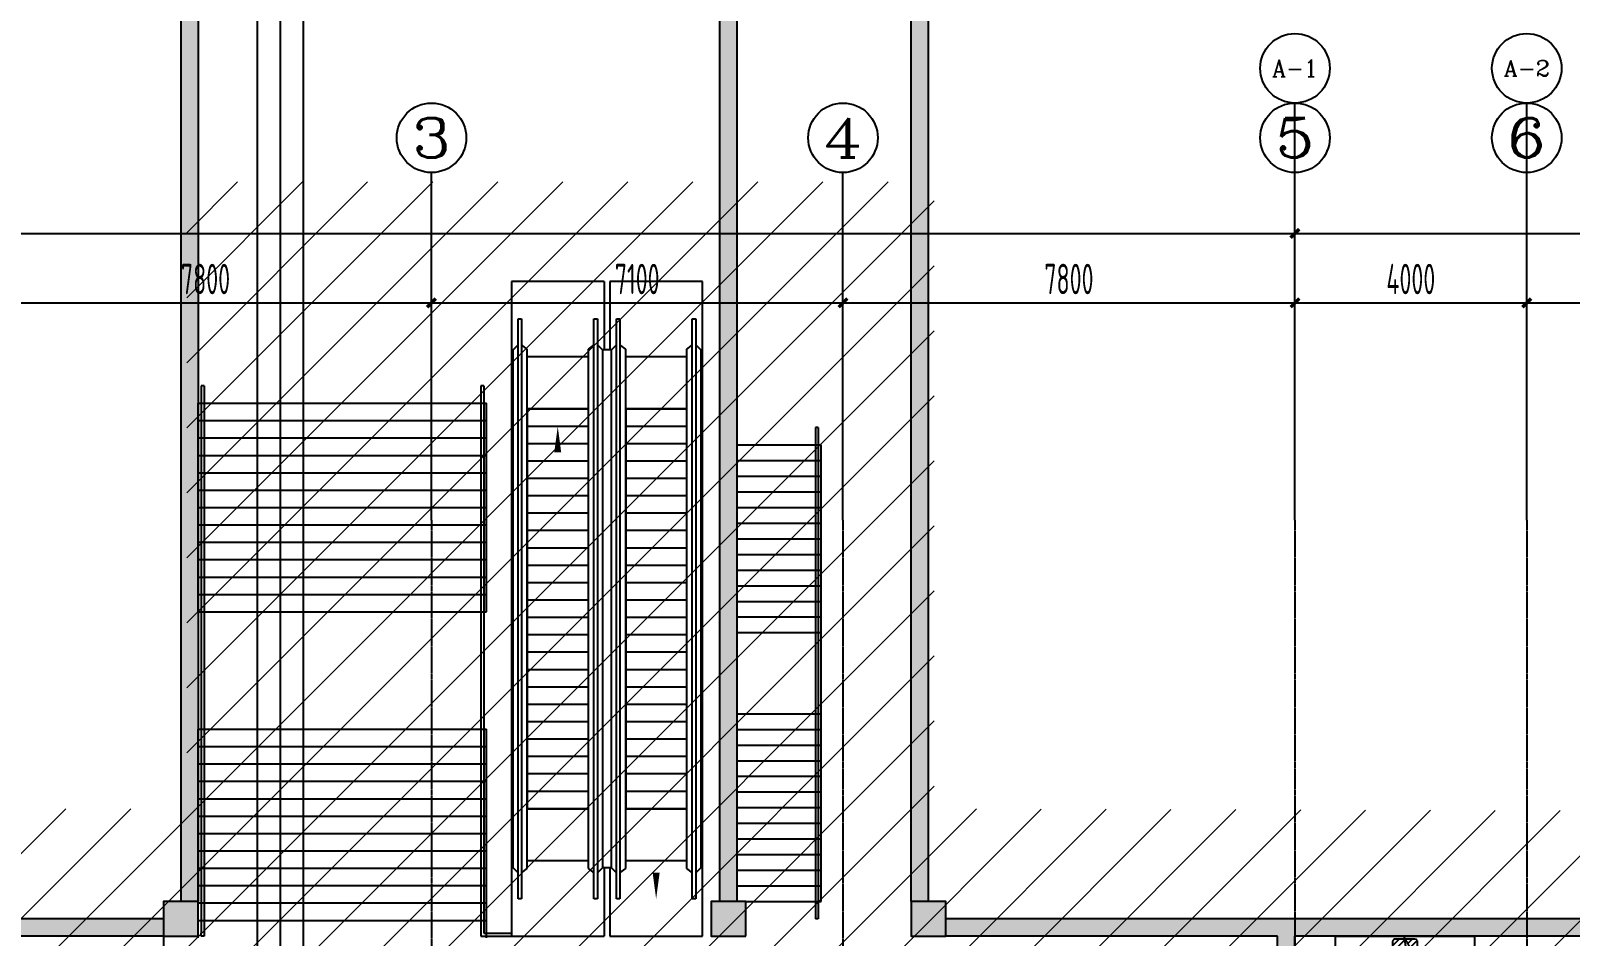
# Model space of a CAD drawing. Extents: x -20827274 to 1300756471, y -549375 to 3431892.
# Drawn here: x -89024 to -62459, y -162810 to -147182 of the extents above; entities that cross this region are included whole.
import ezdxf
from ezdxf.enums import TextEntityAlignment as Align

# ---------------------------------------------------------------- set-up
doc = ezdxf.new("R2010")
doc.units = 0
doc.header["$LTSCALE"] = 10
for name, pattern in [('CENTER2', [1.125, 0.75, -0.125, 0.125, -0.125]), ('暖附图底图$0$DASH', [0.35, 0.25, -0.1]), ('暖附图底图$0$DOTE', [2.42, 2, -0.2, 0.02, -0.2])]:
    doc.linetypes.add(name, pattern=pattern)
for name, color, linetype in [('1-zs', 3, 'Continuous'), ('AXIS_TEXT', 7, 'Continuous'), ('DUCT-排烟中心线', 5, 'CENTER2'), ('DUCT-排烟管', 2, 'Continuous'), ('PUB_HATCH', 8, 'Continuous'), ('暖附图底图$0$1-标注暖通', 8, 'Continuous'), ('暖附图底图$0$A-COLUMN', 8, 'Continuous'), ('暖附图底图$0$A-EVTR', 8, 'Continuous'), ('暖附图底图$0$A-PUB_HATCH', 8, 'Continuous'), ('暖附图底图$0$A-STAIR', 8, 'Continuous'), ('暖附图底图$0$A-WALL', 8, 'Continuous'), ('暖附图底图$0$AXIS', 8, 'Continuous'), ('暖附图底图$0$AXIS_TEXT', 8, 'Continuous'), ('暖附图底图$0$car', 8, 'Continuous'), ('暖附图底图$0$DIM_SYMB', 8, 'Continuous'), ('暖附图底图$0$DOTE', 8, 'Continuous'), ('暖附图底图$0$HANDRAIL', 8, 'Continuous'), ('暖附图底图$0$PUB_HATCH', 8, 'Continuous'), ('暖附图底图$0$WALL-C', 8, 'Continuous')]:
    doc.layers.add(name, color=color, linetype=linetype)
doc.layers.add('F-非人防区', color=105, linetype='Continuous', lineweight=15)
doc.layers.add('暖附图底图$0$地下二层$0$A-PUB_HATCH', color=8, linetype='Continuous', lineweight=0)
doc.styles.add('COMPLEX', font='COMPLEX.shx', dxfattribs={"width": 0.65})
doc.styles.add('暖附图底图$0$8B2_02_T3', font='tssdeng.shx', dxfattribs={"width": 0.6, "bigfont": 'TSSDCHN.shx'})
doc.styles.add('暖附图底图$0$_TCH_AXIS', font='COMPLEX', dxfattribs={"bigfont": 'GBCBIG'})
doc.styles.add('暖附图底图$0$COMPLEX', font='COMPLEX.shx', dxfattribs={"width": 0.65})
doc.dimstyles.new('暖附图底图$0$_TCH_ARCH&&150', dxfattribs={"dimtxt": 525, "dimasz": 150, "dimexe": 375, "dimexo": 450, "dimgap": 150, "dimtad": 1, "dimdec": 0, "dimrnd": 50, "dimzin": 0, "dimdsep": 46, "dimtxsty": '暖附图底图$0$8B2_02_T3', "dimblk": '暖附图底图$0$_ArchTick', "dimcen": 0.09, "dimclrt": 7, "dimazin": 2, "dimtfac": 1, "dimtdec": 0, "dimtix": 1, "dimtmove": 2, "dimatfit": 3, "dimfxl": 0, "dimtolj": 1, "dimtzin": 0, "dimarcsym": 0})

# ---------------------------------------------------------------- blocks, each defined once
blk = doc.blocks.new('暖附图底图$0$A$C2EF10B80')
at = {"layer": '暖附图底图$0$A-PUB_HATCH'}
h = blk.add_hatch(dxfattribs=at)
h.set_pattern_fill('ANSI31', color=256, scale=50, angle=-16.4434)
h.set_pattern_definition([(45, (6188.46, 7099.97), (-56.1266, 56.1266), [])])
h.paths.add_polyline_path([(-983, -100, 0.414214), (-1033, -50), (-1184, -50), (-1091, -207), (-1210, -207), (-1204, -250), (-983, -250)])
h.paths.add_polyline_path([(-983, -250), (-1204, -250), (-1190, -350), (-1033, -350, 0.414213), (-983, -300)])
h.paths.add_polyline_path([(-1262, -250), (-1417, -250), (-1417, -300, 0.414215), (-1367, -350), (-1207, -350)])
h.paths.add_polyline_path([(-1221, -50), (-1367, -50, 0.414214), (-1417, -100), (-1417, -250), (-1262, -250), (-1320, -146), (-1212, -146)])
at = {"layer": '暖附图底图$0$car', "linetype": '暖附图底图$0$DASH', "ltscale": 0.5}
blk.add_line((-1367, -350), (-1033, -350), dxfattribs=at)
at = {"layer": '暖附图底图$0$car', "linetype": '暖附图底图$0$DASH'}
blk.add_lwpolyline([(-2400, 0), (0, 0), (0, -400), (-2400, -400)], close=True, dxfattribs=at)
at = {"layer": '暖附图底图$0$car', "linetype": '暖附图底图$0$DASH', "ltscale": 0.5}
blk.add_lwpolyline([(-1320, -146), (-1185, -390), (-1210, -207), (-1091, -207), (-1227, 23), (-1212, -146)], close=True, dxfattribs=at)
for points in [[(-1367, -50, 0.414214), (-1417, -100), (-1417, -300)], [(-1033, -350, 0.414214), (-983, -300), (-983, -100, 0.414214), (-1033, -50), (-1367, -50)]]:
    blk.add_lwpolyline(points, format="xyb", dxfattribs=at)
at = {"layer": '暖附图底图$0$car', "linetype": '暖附图底图$0$DASH'}
blk.add_arc((-1367, -300), 50, 180, 270, dxfattribs=at)
blk = doc.blocks.new('暖附图底图$0$_AXISO')
blk.add_circle((0, 0), 0.5)
at = {"layer": '暖附图底图$0$AXIS_TEXT', "style": '暖附图底图$0$COMPLEX', "width": 1.041667}
blk.add_attdef('A', text='', height=0.56, dxfattribs=at).set_placement((-0.25, -0.28), (0.25, -0.28), align=Align.FIT)
blk = doc.blocks.new('_FZH')
blk.add_lwpolyline([(-0.5, -0.5), (0.5, -0.5), (0.5, 0.5), (-0.5, 0.5)], close=True)
at = {"layer": 'PUB_HATCH'}
blk.add_solid([(-0.5, -0.5), (0.5, -0.5), (-0.5, 0.5), (0.5, 0.5)], dxfattribs=at)
blk = doc.blocks.new('_AXISO')
blk.add_circle((0, 0), 0.5)
at = {"layer": 'AXIS_TEXT', "style": 'COMPLEX', "width": 1.041667}
blk.add_attdef('A', text='', height=0.56, dxfattribs=at).set_placement((-0.25, -0.28), (0.25, -0.28), align=Align.FIT)
blk = doc.blocks.new('暖附图底图$0$_ArchTick')
at = {"color": 0, "linetype": 'ByBlock', "const_width": 0.4}
blk.add_lwpolyline([(-0.5, -0.5), (0.5, 0.5)], dxfattribs=at)
blk = doc.blocks.new('*D3207')
at = {"layer": 'Defpoints', "color": 0, "transparency": 16777216}
for p in [(-13609, -150679), (-67209, -155629), (-13609, -155629)]:
    blk.add_point(p, dxfattribs=at)
at = {"layer": '暖附图底图$0$AXIS', "color": 0, "lineweight": -2, "transparency": 16777216}
for p, q in [((-67209, -155179), (-67209, -150304)), ((-13609, -155179), (-13609, -150304)), ((-67209, -150679), (-13609, -150679))]:
    blk.add_line(p, q, dxfattribs=at)
at = {"layer": '暖附图底图$0$AXIS', "color": 0, "lineweight": -2, "transparency": 16777216, "xscale": 150, "yscale": 150, "zscale": 150, "rotation": 180}
blk.add_blockref('暖附图底图$0$_ArchTick', (-67209, -150679), dxfattribs=at)
at = {"layer": '暖附图底图$0$AXIS', "color": 0, "lineweight": -2, "transparency": 16777216, "xscale": 150, "yscale": 150, "zscale": 150}
blk.add_blockref('暖附图底图$0$_ArchTick', (-13609, -150679), dxfattribs=at)
at = {"layer": '暖附图底图$0$AXIS', "color": 7, "transparency": 16777216, "insert": (-40409, -150267), "char_height": 525, "attachment_point": 5, "style": '暖附图底图$0$8B2_02_T3'}
blk.add_mtext('\\A1;53600', dxfattribs=at)
blk = doc.blocks.new('*D3209')
at = {"layer": 'Defpoints', "color": 0, "transparency": 16777216}
for p in [(-82109, -151879), (-89909, -155629), (-82109, -155629)]:
    blk.add_point(p, dxfattribs=at)
at = {"layer": '暖附图底图$0$AXIS', "color": 0, "lineweight": -2, "transparency": 16777216}
for p, q in [((-89909, -155179), (-89909, -151504)), ((-82109, -155179), (-82109, -151504)), ((-89909, -151879), (-82109, -151879))]:
    blk.add_line(p, q, dxfattribs=at)
at = {"layer": '暖附图底图$0$AXIS', "color": 0, "lineweight": -2, "transparency": 16777216, "xscale": 150, "yscale": 150, "zscale": 150, "rotation": 180}
blk.add_blockref('暖附图底图$0$_ArchTick', (-89909, -151879), dxfattribs=at)
at = {"layer": '暖附图底图$0$AXIS', "color": 0, "lineweight": -2, "transparency": 16777216, "xscale": 150, "yscale": 150, "zscale": 150}
blk.add_blockref('暖附图底图$0$_ArchTick', (-82109, -151879), dxfattribs=at)
at = {"layer": '暖附图底图$0$AXIS', "color": 7, "transparency": 16777216, "insert": (-86009, -151467), "char_height": 525, "attachment_point": 5, "style": '暖附图底图$0$8B2_02_T3'}
blk.add_mtext('\\A1;7800', dxfattribs=at)
blk = doc.blocks.new('*D3210')
at = {"layer": 'Defpoints', "color": 0, "transparency": 16777216}
for p in [(-75009, -151879), (-82109, -155629), (-75009, -155629)]:
    blk.add_point(p, dxfattribs=at)
at = {"layer": '暖附图底图$0$AXIS', "color": 0, "lineweight": -2, "transparency": 16777216}
for p, q in [((-82109, -155179), (-82109, -151504)), ((-75009, -155179), (-75009, -151504)), ((-82109, -151879), (-75009, -151879))]:
    blk.add_line(p, q, dxfattribs=at)
at = {"layer": '暖附图底图$0$AXIS', "color": 0, "lineweight": -2, "transparency": 16777216, "xscale": 150, "yscale": 150, "zscale": 150, "rotation": 180}
blk.add_blockref('暖附图底图$0$_ArchTick', (-82109, -151879), dxfattribs=at)
at = {"layer": '暖附图底图$0$AXIS', "color": 0, "lineweight": -2, "transparency": 16777216, "xscale": 150, "yscale": 150, "zscale": 150}
blk.add_blockref('暖附图底图$0$_ArchTick', (-75009, -151879), dxfattribs=at)
at = {"layer": '暖附图底图$0$AXIS', "color": 7, "transparency": 16777216, "insert": (-78559, -151467), "char_height": 525, "attachment_point": 5, "style": '暖附图底图$0$8B2_02_T3'}
blk.add_mtext('\\A1;7100', dxfattribs=at)
blk = doc.blocks.new('*D3211')
at = {"layer": 'Defpoints', "color": 0, "transparency": 16777216}
for p in [(-67209, -151879), (-75009, -155629), (-67209, -155629)]:
    blk.add_point(p, dxfattribs=at)
at = {"layer": '暖附图底图$0$AXIS', "color": 0, "lineweight": -2, "transparency": 16777216}
for p, q in [((-75009, -155179), (-75009, -151504)), ((-67209, -155179), (-67209, -151504)), ((-75009, -151879), (-67209, -151879))]:
    blk.add_line(p, q, dxfattribs=at)
at = {"layer": '暖附图底图$0$AXIS', "color": 0, "lineweight": -2, "transparency": 16777216, "xscale": 150, "yscale": 150, "zscale": 150, "rotation": 180}
blk.add_blockref('暖附图底图$0$_ArchTick', (-75009, -151879), dxfattribs=at)
at = {"layer": '暖附图底图$0$AXIS', "color": 0, "lineweight": -2, "transparency": 16777216, "xscale": 150, "yscale": 150, "zscale": 150}
blk.add_blockref('暖附图底图$0$_ArchTick', (-67209, -151879), dxfattribs=at)
at = {"layer": '暖附图底图$0$AXIS', "color": 7, "transparency": 16777216, "insert": (-71109, -151467), "char_height": 525, "attachment_point": 5, "style": '暖附图底图$0$8B2_02_T3'}
blk.add_mtext('\\A1;7800', dxfattribs=at)
blk = doc.blocks.new('*D3212')
at = {"layer": 'Defpoints', "color": 0, "transparency": 16777216}
for p in [(-63209, -151879), (-67209, -155629), (-63209, -155629)]:
    blk.add_point(p, dxfattribs=at)
at = {"layer": '暖附图底图$0$AXIS', "color": 0, "lineweight": -2, "transparency": 16777216}
for p, q in [((-67209, -155179), (-67209, -151504)), ((-63209, -155179), (-63209, -151504)), ((-67209, -151879), (-63209, -151879))]:
    blk.add_line(p, q, dxfattribs=at)
at = {"layer": '暖附图底图$0$AXIS', "color": 0, "lineweight": -2, "transparency": 16777216, "xscale": 150, "yscale": 150, "zscale": 150, "rotation": 180}
blk.add_blockref('暖附图底图$0$_ArchTick', (-67209, -151879), dxfattribs=at)
at = {"layer": '暖附图底图$0$AXIS', "color": 0, "lineweight": -2, "transparency": 16777216, "xscale": 150, "yscale": 150, "zscale": 150}
blk.add_blockref('暖附图底图$0$_ArchTick', (-63209, -151879), dxfattribs=at)
at = {"layer": '暖附图底图$0$AXIS', "color": 7, "transparency": 16777216, "insert": (-65209, -151467), "char_height": 525, "attachment_point": 5, "style": '暖附图底图$0$8B2_02_T3'}
blk.add_mtext('\\A1;4000', dxfattribs=at)
blk = doc.blocks.new('*D3213')
at = {"layer": 'Defpoints', "color": 0, "transparency": 16777216}
for p in [(-54209, -151879), (-63209, -155629), (-54209, -155629)]:
    blk.add_point(p, dxfattribs=at)
at = {"layer": '暖附图底图$0$AXIS', "color": 0, "lineweight": -2, "transparency": 16777216}
for p, q in [((-63209, -155179), (-63209, -151504)), ((-54209, -155179), (-54209, -151504)), ((-63209, -151879), (-54209, -151879))]:
    blk.add_line(p, q, dxfattribs=at)
at = {"layer": '暖附图底图$0$AXIS', "color": 0, "lineweight": -2, "transparency": 16777216, "xscale": 150, "yscale": 150, "zscale": 150, "rotation": 180}
blk.add_blockref('暖附图底图$0$_ArchTick', (-63209, -151879), dxfattribs=at)
at = {"layer": '暖附图底图$0$AXIS', "color": 0, "lineweight": -2, "transparency": 16777216, "xscale": 150, "yscale": 150, "zscale": 150}
blk.add_blockref('暖附图底图$0$_ArchTick', (-54209, -151879), dxfattribs=at)
at = {"layer": '暖附图底图$0$AXIS', "color": 7, "transparency": 16777216, "insert": (-58709, -151467), "char_height": 525, "attachment_point": 5, "style": '暖附图底图$0$8B2_02_T3'}
blk.add_mtext('\\A1;9000', dxfattribs=at)
blk = doc.blocks.new('*D3267')
at = {"layer": 'Defpoints', "color": 0, "transparency": 16777216}
for p in [(106241, -150679), (-95159, -155629), (106241, -155629)]:
    blk.add_point(p, dxfattribs=at)
at = {"layer": '暖附图底图$0$AXIS', "color": 0, "lineweight": -2, "transparency": 16777216}
for p, q in [((-95159, -155179), (-95159, -150304)), ((106241, -155179), (106241, -150304)), ((-95159, -150679), (106241, -150679))]:
    blk.add_line(p, q, dxfattribs=at)
at = {"layer": '暖附图底图$0$AXIS', "color": 0, "lineweight": -2, "transparency": 16777216, "xscale": 150, "yscale": 150, "zscale": 150, "rotation": 180}
blk.add_blockref('暖附图底图$0$_ArchTick', (-95159, -150679), dxfattribs=at)
at = {"layer": '暖附图底图$0$AXIS', "color": 0, "lineweight": -2, "transparency": 16777216, "xscale": 150, "yscale": 150, "zscale": 150}
blk.add_blockref('暖附图底图$0$_ArchTick', (106241, -150679), dxfattribs=at)
at = {"layer": '暖附图底图$0$AXIS', "color": 7, "transparency": 16777216, "insert": (5541, -150267), "char_height": 525, "attachment_point": 5, "style": '暖附图底图$0$8B2_02_T3'}
blk.add_mtext('\\A1;201400', dxfattribs=at)
blk = doc.blocks.new('*D3269')
at = {"layer": 'Defpoints', "color": 0, "transparency": 16777216}
for p in [(-82109, -151879), (-89909, -155629), (-82109, -155629)]:
    blk.add_point(p, dxfattribs=at)
at = {"layer": '暖附图底图$0$AXIS', "color": 0, "lineweight": -2, "transparency": 16777216}
for p, q in [((-89909, -155179), (-89909, -151504)), ((-82109, -155179), (-82109, -151504)), ((-89909, -151879), (-82109, -151879))]:
    blk.add_line(p, q, dxfattribs=at)
at = {"layer": '暖附图底图$0$AXIS', "color": 0, "lineweight": -2, "transparency": 16777216, "xscale": 150, "yscale": 150, "zscale": 150, "rotation": 180}
blk.add_blockref('暖附图底图$0$_ArchTick', (-89909, -151879), dxfattribs=at)
at = {"layer": '暖附图底图$0$AXIS', "color": 0, "lineweight": -2, "transparency": 16777216, "xscale": 150, "yscale": 150, "zscale": 150}
blk.add_blockref('暖附图底图$0$_ArchTick', (-82109, -151879), dxfattribs=at)
at = {"layer": '暖附图底图$0$AXIS', "color": 7, "transparency": 16777216, "insert": (-86009, -151467), "char_height": 525, "attachment_point": 5, "style": '暖附图底图$0$8B2_02_T3'}
blk.add_mtext('\\A1;7800', dxfattribs=at)
blk = doc.blocks.new('*D3270')
at = {"layer": 'Defpoints', "color": 0, "transparency": 16777216}
for p in [(-75009, -151879), (-82109, -155629), (-75009, -155629)]:
    blk.add_point(p, dxfattribs=at)
at = {"layer": '暖附图底图$0$AXIS', "color": 0, "lineweight": -2, "transparency": 16777216}
for p, q in [((-82109, -155179), (-82109, -151504)), ((-75009, -155179), (-75009, -151504)), ((-82109, -151879), (-75009, -151879))]:
    blk.add_line(p, q, dxfattribs=at)
at = {"layer": '暖附图底图$0$AXIS', "color": 0, "lineweight": -2, "transparency": 16777216, "xscale": 150, "yscale": 150, "zscale": 150, "rotation": 180}
blk.add_blockref('暖附图底图$0$_ArchTick', (-82109, -151879), dxfattribs=at)
at = {"layer": '暖附图底图$0$AXIS', "color": 0, "lineweight": -2, "transparency": 16777216, "xscale": 150, "yscale": 150, "zscale": 150}
blk.add_blockref('暖附图底图$0$_ArchTick', (-75009, -151879), dxfattribs=at)
at = {"layer": '暖附图底图$0$AXIS', "color": 7, "transparency": 16777216, "insert": (-78559, -151467), "char_height": 525, "attachment_point": 5, "style": '暖附图底图$0$8B2_02_T3'}
blk.add_mtext('\\A1;7100', dxfattribs=at)
blk = doc.blocks.new('*D3271')
at = {"layer": 'Defpoints', "color": 0, "transparency": 16777216}
for p in [(-67209, -151879), (-75009, -155629), (-67209, -155629)]:
    blk.add_point(p, dxfattribs=at)
at = {"layer": '暖附图底图$0$AXIS', "color": 0, "lineweight": -2, "transparency": 16777216}
for p, q in [((-75009, -155179), (-75009, -151504)), ((-67209, -155179), (-67209, -151504)), ((-75009, -151879), (-67209, -151879))]:
    blk.add_line(p, q, dxfattribs=at)
at = {"layer": '暖附图底图$0$AXIS', "color": 0, "lineweight": -2, "transparency": 16777216, "xscale": 150, "yscale": 150, "zscale": 150, "rotation": 180}
blk.add_blockref('暖附图底图$0$_ArchTick', (-75009, -151879), dxfattribs=at)
at = {"layer": '暖附图底图$0$AXIS', "color": 0, "lineweight": -2, "transparency": 16777216, "xscale": 150, "yscale": 150, "zscale": 150}
blk.add_blockref('暖附图底图$0$_ArchTick', (-67209, -151879), dxfattribs=at)
at = {"layer": '暖附图底图$0$AXIS', "color": 7, "transparency": 16777216, "insert": (-71109, -151467), "char_height": 525, "attachment_point": 5, "style": '暖附图底图$0$8B2_02_T3'}
blk.add_mtext('\\A1;7800', dxfattribs=at)
blk = doc.blocks.new('*D3272')
at = {"layer": 'Defpoints', "color": 0, "transparency": 16777216}
for p in [(-63209, -151879), (-67209, -155629), (-63209, -155629)]:
    blk.add_point(p, dxfattribs=at)
at = {"layer": '暖附图底图$0$AXIS', "color": 0, "lineweight": -2, "transparency": 16777216}
for p, q in [((-67209, -155179), (-67209, -151504)), ((-63209, -155179), (-63209, -151504)), ((-67209, -151879), (-63209, -151879))]:
    blk.add_line(p, q, dxfattribs=at)
at = {"layer": '暖附图底图$0$AXIS', "color": 0, "lineweight": -2, "transparency": 16777216, "xscale": 150, "yscale": 150, "zscale": 150, "rotation": 180}
blk.add_blockref('暖附图底图$0$_ArchTick', (-67209, -151879), dxfattribs=at)
at = {"layer": '暖附图底图$0$AXIS', "color": 0, "lineweight": -2, "transparency": 16777216, "xscale": 150, "yscale": 150, "zscale": 150}
blk.add_blockref('暖附图底图$0$_ArchTick', (-63209, -151879), dxfattribs=at)
at = {"layer": '暖附图底图$0$AXIS', "color": 7, "transparency": 16777216, "insert": (-65209, -151467), "char_height": 525, "attachment_point": 5, "style": '暖附图底图$0$8B2_02_T3'}
blk.add_mtext('\\A1;4000', dxfattribs=at)
blk = doc.blocks.new('*D3273')
at = {"layer": 'Defpoints', "color": 0, "transparency": 16777216}
for p in [(-54209, -151879), (-63209, -155629), (-54209, -155629)]:
    blk.add_point(p, dxfattribs=at)
at = {"layer": '暖附图底图$0$AXIS', "color": 0, "lineweight": -2, "transparency": 16777216}
for p, q in [((-63209, -155179), (-63209, -151504)), ((-54209, -155179), (-54209, -151504)), ((-63209, -151879), (-54209, -151879))]:
    blk.add_line(p, q, dxfattribs=at)
at = {"layer": '暖附图底图$0$AXIS', "color": 0, "lineweight": -2, "transparency": 16777216, "xscale": 150, "yscale": 150, "zscale": 150, "rotation": 180}
blk.add_blockref('暖附图底图$0$_ArchTick', (-63209, -151879), dxfattribs=at)
at = {"layer": '暖附图底图$0$AXIS', "color": 0, "lineweight": -2, "transparency": 16777216, "xscale": 150, "yscale": 150, "zscale": 150}
blk.add_blockref('暖附图底图$0$_ArchTick', (-54209, -151879), dxfattribs=at)
at = {"layer": '暖附图底图$0$AXIS', "color": 7, "transparency": 16777216, "insert": (-58709, -151467), "char_height": 525, "attachment_point": 5, "style": '暖附图底图$0$8B2_02_T3'}
blk.add_mtext('\\A1;9000', dxfattribs=at)
blk = doc.blocks.new('暖附图底图$0$AFSFCS')
at = {"layer": '暖附图底图$0$PUB_HATCH'}
for points in [[(-86433.4, -162210.4), (-86133.4, -162210.4), (-86133.4, -117835.4), (-86433.4, -117835.4)], [(-86733.4, -162810.4), (-86733.4, -162510.4), (-95458.6, -162510.4), (-95158.6, -162810.4)], [(-73233.4, -162510.4), (-73233.4, -162810.4), (-67508.6, -162810.4), (-67308.6, -162710.4), (-67208.6, -162510.4)], [(-31608.6, -162810.4), (-31608.6, -162510.4), (-67208.6, -162510.4), (-67308.6, -162710.4), (-67208.6, -162810.4)]]:
    blk.add_hatch(color=256, dxfattribs=at).paths.add_polyline_path(points)
at = {"layer": '暖附图底图$0$地下二层$0$A-PUB_HATCH'}
for points in [[(-77133.6, -162210.4), (-76833.6, -162210.4), (-76833.6, -122535.4), (-77133.6, -122535.4)], [(-73833.4, -162210.4), (-73533.4, -162210.4), (-73533.4, -122535.4), (-73833.4, -122835.4)], [(-67508.6, -167510.4), (-67208.6, -167510.4), (-67208.6, -162810.4), (-67308.6, -162710.4), (-67508.6, -162810.4)]]:
    blk.add_hatch(color=256, dxfattribs=at).paths.add_polyline_path(points)
at = {"layer": '暖附图底图$0$A-EVTR'}
for p, q in [((-79131.4, -151510.4), (-80729.4, -151510.4)), ((-80729.4, -151510.4), (-80729.4, -162810.4)), ((-79131.4, -151510.4), (-79131.4, -152690.9)), ((-77433.4, -151510.4), (-79031.4, -151510.4)), ((-79031.4, -151510.4), (-79031.4, -152690.9)), ((-77433.4, -162810.4), (-77433.4, -151510.4)), ((-80614.4, -162165.9), (-80614.4, -152154.9)), ((-80614.4, -152154.9), (-80554.4, -152154.9)), ((-80554.4, -152154.9), (-80554.4, -162165.9)), ((-79306.4, -152154.9), (-79246.4, -152154.9)), ((-79306.4, -162165.9), (-79306.4, -152154.9)), ((-79246.4, -152154.9), (-79246.4, -162165.9)), ((-78916.4, -162165.9), (-78916.4, -152154.9)), ((-78916.4, -152154.9), (-78856.4, -152154.9)), ((-78856.4, -152154.9), (-78856.4, -162165.9)), ((-77608.4, -152154.9), (-77548.4, -152154.9)), ((-77608.4, -162165.9), (-77608.4, -152154.9)), ((-77548.4, -152154.9), (-77548.4, -162165.9)), ((-80700.4, -152690.9), (-80614.4, -152604.9)), ((-80700.4, -161629.9), (-80700.4, -152690.9)), ((-80455.4, -152677.7), (-80554.4, -152604.9)), ((-80455.4, -161643.2), (-80455.4, -152677.7)), ((-79306.4, -152604.9), (-79405.4, -152677.7)), ((-79405.4, -152677.7), (-79405.4, -161643.2)), ((-79246.4, -152604.9), (-79160.4, -152690.9)), ((-79002.4, -152690.9), (-79160.4, -152690.9)), ((-79160.4, -152690.9), (-79160.4, -161629.9)), ((-79002.4, -152690.9), (-78916.4, -152604.9)), ((-79002.4, -161629.9), (-79002.4, -152690.9)), ((-78757.4, -152677.7), (-78856.4, -152604.9)), ((-78757.4, -161643.2), (-78757.4, -152677.7)), ((-77608.4, -152604.9), (-77707.4, -152677.7)), ((-77707.4, -152677.7), (-77707.4, -161643.2)), ((-77548.4, -152604.9), (-77462.4, -152690.9)), ((-77462.4, -152690.9), (-77462.4, -161629.9)), ((-79405.4, -152810.4), (-80455.4, -152810.4)), ((-77707.4, -152810.4), (-78757.4, -152810.4)), ((-80455.4, -153710.4), (-80455.4, -160610.4)), ((-79405.4, -153710.4), (-80455.4, -153710.4)), ((-80455.4, -153710.4), (-79405.4, -153710.4)), ((-79405.4, -153710.4), (-79405.4, -160610.4)), ((-78757.4, -153710.4), (-78757.4, -160610.4)), ((-77707.4, -153710.4), (-78757.4, -153710.4)), ((-78757.4, -153710.4), (-77707.4, -153710.4)), ((-77707.4, -153710.4), (-77707.4, -160610.4)), ((-79405.4, -154010.4), (-80455.4, -154010.4)), ((-77707.4, -154010.4), (-78757.4, -154010.4)), ((-79405.4, -154310.4), (-80455.4, -154310.4)), ((-77707.4, -154310.4), (-78757.4, -154310.4)), ((-79405.4, -154610.4), (-80455.4, -154610.4)), ((-77707.4, -154610.4), (-78757.4, -154610.4)), ((-79405.4, -154910.4), (-80455.4, -154910.4)), ((-77707.4, -154910.4), (-78757.4, -154910.4)), ((-79405.4, -155210.4), (-80455.4, -155210.4)), ((-77707.4, -155210.4), (-78757.4, -155210.4)), ((-79405.4, -155510.4), (-80455.4, -155510.4)), ((-77707.4, -155510.4), (-78757.4, -155510.4)), ((-79405.4, -155810.4), (-80455.4, -155810.4)), ((-77707.4, -155810.4), (-78757.4, -155810.4)), ((-79405.4, -156110.4), (-80455.4, -156110.4)), ((-77707.4, -156110.4), (-78757.4, -156110.4)), ((-79405.4, -156410.4), (-80455.4, -156410.4)), ((-77707.4, -156410.4), (-78757.4, -156410.4)), ((-79405.4, -156710.4), (-80455.4, -156710.4)), ((-77707.4, -156710.4), (-78757.4, -156710.4)), ((-79405.4, -157010.4), (-80455.4, -157010.4)), ((-77707.4, -157010.4), (-78757.4, -157010.4)), ((-79405.4, -157310.4), (-80455.4, -157310.4)), ((-77707.4, -157310.4), (-78757.4, -157310.4)), ((-79405.4, -157610.4), (-80455.4, -157610.4)), ((-77707.4, -157610.4), (-78757.4, -157610.4)), ((-79405.4, -157910.4), (-80455.4, -157910.4)), ((-77707.4, -157910.4), (-78757.4, -157910.4)), ((-79405.4, -158210.4), (-80455.4, -158210.4)), ((-77707.4, -158210.4), (-78757.4, -158210.4)), ((-79405.4, -158510.4), (-80455.4, -158510.4)), ((-77707.4, -158510.4), (-78757.4, -158510.4)), ((-79405.4, -158810.4), (-80455.4, -158810.4)), ((-77707.4, -158810.4), (-78757.4, -158810.4)), ((-79405.4, -159110.4), (-80455.4, -159110.4)), ((-77707.4, -159110.4), (-78757.4, -159110.4)), ((-79405.4, -159410.4), (-80455.4, -159410.4)), ((-77707.4, -159410.4), (-78757.4, -159410.4)), ((-79405.4, -159710.4), (-80455.4, -159710.4)), ((-77707.4, -159710.4), (-78757.4, -159710.4)), ((-79405.4, -160010.4), (-80455.4, -160010.4)), ((-77707.4, -160010.4), (-78757.4, -160010.4)), ((-79405.4, -160310.4), (-80455.4, -160310.4)), ((-77707.4, -160310.4), (-78757.4, -160310.4)), ((-79405.4, -160610.4), (-80455.4, -160610.4)), ((-80455.4, -160610.4), (-79405.4, -160610.4)), ((-77707.4, -160610.4), (-78757.4, -160610.4)), ((-78757.4, -160610.4), (-77707.4, -160610.4)), ((-79405.4, -161510.4), (-80455.4, -161510.4)), ((-77707.4, -161510.4), (-78757.4, -161510.4)), ((-80614.4, -161715.9), (-80700.4, -161629.9)), ((-80554.4, -161715.9), (-80455.4, -161643.2)), ((-79405.4, -161643.2), (-79306.4, -161715.9)), ((-79160.4, -161629.9), (-79246.4, -161715.9)), ((-79002.4, -161629.9), (-79160.4, -161629.9)), ((-79131.4, -161629.9), (-79131.4, -162810.4)), ((-79031.4, -161629.9), (-79031.4, -162810.4)), ((-78916.4, -161715.9), (-79002.4, -161629.9)), ((-78856.4, -161715.9), (-78757.4, -161643.2)), ((-77707.4, -161643.2), (-77608.4, -161715.9)), ((-77462.4, -161629.9), (-77548.4, -161715.9)), ((-80554.4, -162165.9), (-80614.4, -162165.9)), ((-79246.4, -162165.9), (-79306.4, -162165.9)), ((-78856.4, -162165.9), (-78916.4, -162165.9)), ((-77548.4, -162165.9), (-77608.4, -162165.9)), ((-80729.4, -162810.4), (-79131.4, -162810.4)), ((-79031.4, -162810.4), (-77433.4, -162810.4))]:
    blk.add_line(p, q, dxfattribs=at)
at = {"layer": '暖附图底图$0$A-STAIR'}
for p, q in [((-86133.4, -157210.4), (-86133.4, -153610.4)), ((-86133.4, -153610.4), (-81158.4, -153610.4)), ((-81158.4, -157210.4), (-81158.4, -153610.4)), ((-86133.4, -153910.4), (-81158.4, -153910.4)), ((-86133.4, -154210.4), (-81158.4, -154210.4)), ((-76833.6, -157570.4), (-76833.6, -154330.4)), ((-76833.6, -154330.4), (-75383.6, -154330.4)), ((-75383.6, -157570.4), (-75383.6, -154330.4)), ((-86133.4, -154510.4), (-81158.4, -154510.4)), ((-76833.6, -154600.4), (-75383.6, -154600.4)), ((-86133.4, -154810.4), (-81158.4, -154810.4)), ((-76833.6, -154870.4), (-75383.6, -154870.4)), ((-86133.4, -155110.4), (-81158.4, -155110.4)), ((-76833.6, -155140.4), (-75383.6, -155140.4)), ((-86133.4, -155410.4), (-81158.4, -155410.4)), ((-76833.6, -155410.4), (-75383.6, -155410.4)), ((-86133.4, -155710.4), (-81158.4, -155710.4)), ((-76833.6, -155680.4), (-75383.6, -155680.4)), ((-86133.4, -156010.4), (-81158.4, -156010.4)), ((-76833.6, -155950.4), (-75383.6, -155950.4)), ((-86133.4, -156310.4), (-81158.4, -156310.4)), ((-76833.6, -156220.4), (-75383.6, -156220.4)), ((-86133.4, -156610.4), (-81158.4, -156610.4)), ((-76833.6, -156490.4), (-75383.6, -156490.4)), ((-86133.4, -156910.4), (-81158.4, -156910.4)), ((-76833.6, -156760.4), (-75383.6, -156760.4)), ((-86133.4, -157210.4), (-81158.4, -157210.4)), ((-76833.6, -157030.4), (-75383.6, -157030.4)), ((-76833.6, -157300.4), (-75383.6, -157300.4)), ((-76833.6, -157570.4), (-75383.6, -157570.4)), ((-76833.6, -162210.4), (-76833.6, -158970.4)), ((-76833.6, -158970.4), (-75383.6, -158970.4)), ((-75383.6, -162210.4), (-75383.6, -158970.4)), ((-86133.4, -162836.3), (-86133.4, -159236.3)), ((-86133.4, -159236.3), (-81158.4, -159236.3)), ((-81158.4, -162836.3), (-81158.4, -159236.3)), ((-76833.6, -159240.4), (-75383.6, -159240.4)), ((-86133.4, -159536.3), (-81158.4, -159536.3)), ((-76833.6, -159510.4), (-75383.6, -159510.4)), ((-86133.4, -159836.3), (-81158.4, -159836.3)), ((-76833.6, -159780.4), (-75383.6, -159780.4)), ((-86133.4, -160136.3), (-81158.4, -160136.3)), ((-76833.6, -160050.4), (-75383.6, -160050.4)), ((-86133.4, -160436.3), (-81158.4, -160436.3)), ((-76833.6, -160320.4), (-75383.6, -160320.4)), ((-76833.6, -160590.4), (-75383.6, -160590.4)), ((-86133.4, -160736.3), (-81158.4, -160736.3)), ((-76833.6, -160860.4), (-75383.6, -160860.4)), ((-86133.4, -161036.3), (-81158.4, -161036.3)), ((-76833.6, -161130.4), (-75383.6, -161130.4)), ((-86133.4, -161336.3), (-81158.4, -161336.3)), ((-76833.6, -161400.4), (-75383.6, -161400.4)), ((-86133.4, -161636.3), (-81158.4, -161636.3)), ((-76833.6, -161670.4), (-75383.6, -161670.4)), ((-86133.4, -161936.3), (-81158.4, -161936.3)), ((-76833.6, -161940.4), (-75383.6, -161940.4)), ((-86133.4, -162236.3), (-81158.4, -162236.3)), ((-76683.6, -162210.4), (-75383.6, -162210.4)), ((-86133.4, -162536.3), (-81158.4, -162536.3))]:
    blk.add_line(p, q, dxfattribs=at)
blk.add_lwpolyline([(-75383.6, -158970.4), (-75383.6, -157570.4)], dxfattribs=at)
at = {"layer": '暖附图底图$0$A-WALL'}
for p, q in [((-77133.6, -162210.4), (-77133.6, -122535.4)), ((-76833.6, -162210.4), (-76833.6, -122535.4)), ((-73533.4, -162210.4), (-73533.4, -122535.4)), ((-73833.4, -162210.4), (-73833.4, -122835.4)), ((-86733.4, -162510.4), (-95458.6, -162510.4)), ((-67208.6, -162510.4), (-73233.4, -162510.4)), ((-31608.6, -162510.4), (-67208.6, -162510.4)), ((-86733.4, -162810.4), (-95158.6, -162810.4)), ((-86733.4, -162810.4), (-86733.4, -166110.4)), ((-86133.4, -162710.4), (-86133.4, -162710.4)), ((-86133.4, -162760.4), (-86133.4, -162760.4)), ((-86133.4, -162810.4), (-86133.4, -162810.4)), ((-67508.6, -162810.4), (-73233.4, -162810.4)), ((-67508.6, -167510.4), (-67508.6, -162810.4)), ((-67208.6, -167510.4), (-67208.6, -162810.4)), ((-31608.6, -162810.4), (-67208.6, -162810.4))]:
    blk.add_line(p, q, dxfattribs=at)
at = {"layer": '暖附图底图$0$AXIS'}
for p, q in [((-67208.6, -155629.3), (-67208.6, -148429.3)), ((-63208.6, -155629.3), (-63208.6, -148429.3)), ((-82108.6, -155629.3), (-82108.6, -149629.3)), ((-75008.6, -155629.3), (-75008.6, -149629.3)), ((-67208.6, -155629.3), (-67208.6, -149629.3)), ((-63208.6, -155629.3), (-63208.6, -149629.3))]:
    blk.add_line(p, q, dxfattribs=at)
at = {"layer": '暖附图底图$0$DIM_SYMB'}
for points in [[(-79930.4, -162165.9, 0, 0, 0), (-79930.4, -154010.4, 0, 120, 0), (-79930.4, -154460.4, 0, 0, 0)], [(-78232.4, -154010.4, 0, 0, 0), (-78232.4, -162165.9, 0, 120, 0), (-78232.4, -161715.9, 0, 0, 0)]]:
    blk.add_lwpolyline(points, format="xyseb", dxfattribs=at)
at = {"layer": '暖附图底图$0$DOTE', "color": 127, "linetype": '暖附图底图$0$DOTE', "ltscale": 1.5}
for p, q in [((-82108.6, -155629.3), (-82108.6, -385768.2)), ((-75008.6, -155629.3), (-75008.6, -385768.2))]:
    blk.add_line(p, q, dxfattribs=at)
at = {"layer": '暖附图底图$0$DOTE', "color": 16, "linetype": '暖附图底图$0$DOTE', "ltscale": 1.5}
for p, q in [((-67208.6, -155629.3), (-67208.6, -385768.2)), ((-63208.6, -155629.3), (-63208.6, -385768.2))]:
    blk.add_line(p, q, dxfattribs=at)
at = {"layer": '暖附图底图$0$HANDRAIL'}
for p, q in [((-86083.4, -153310.4), (-86083.4, -162760.4)), ((-86033.4, -153310.4), (-86083.4, -153310.4)), ((-86033.4, -153310.4), (-86033.4, -162810.4)), ((-81258.4, -153310.4), (-81258.4, -162810.4)), ((-81208.4, -153310.4), (-81258.4, -153310.4)), ((-81208.4, -153310.4), (-81208.4, -162760.4)), ((-75483.6, -154030.4), (-75483.6, -162510.4)), ((-75433.6, -154030.4), (-75483.6, -154030.4)), ((-75433.6, -154030.4), (-75433.6, -162510.4)), ((-75433.6, -162510.4), (-75483.6, -162510.4)), ((-86083.4, -162760.4), (-86083.4, -162760.4)), ((-86083.4, -162810.4), (-86083.4, -162760.4)), ((-86033.4, -162810.4), (-86083.4, -162810.4)), ((-81258.4, -162810.4), (-80729.4, -162810.4)), ((-81208.4, -162760.4), (-80729.4, -162760.4)), ((-80729.4, -162760.4), (-80729.4, -162810.4))]:
    blk.add_line(p, q, dxfattribs=at)
at = {"layer": '暖附图底图$0$WALL-C'}
for p, q in [((-86433.4, -117835.4), (-86433.4, -162210.4)), ((-86133.4, -117835.4), (-86133.4, -162210.4))]:
    blk.add_line(p, q, dxfattribs=at)
at = {"rotation": 179.9999973237665}
blk.add_blockref('暖附图底图$0$A$C2EF10B80', (-66508.6, -163210.4), dxfattribs=at)
at = {"layer": '暖附图底图$0$A-COLUMN', "xscale": 600, "yscale": 600, "zscale": 600, "rotation": 90}
for p in [(-86433.4, -162510.4), (-76983.6, -162510.4), (-73533.4, -162510.4)]:
    blk.add_blockref('_FZH', p, dxfattribs=at)
at = {"layer": '暖附图底图$0$AXIS'}
ref = blk.add_blockref('暖附图底图$0$_AXISO', (-67208.6, -147829.3), dxfattribs=dict(at, xscale=1200, yscale=1200, zscale=1200))
ref.add_attrib('A', 'A-1', dxfattribs={"layer": '暖附图底图$0$AXIS_TEXT', "height": 294.94, "style": '暖附图底图$0$_TCH_AXIS'}).set_placement((-67601.9, -147976.7), (-66815.4, -147976.7), align=Align.FIT)
ref = blk.add_blockref('暖附图底图$0$_AXISO', (-63208.6, -147829.3), dxfattribs=dict(at, xscale=1200, yscale=1200, zscale=1200))
ref.add_attrib('A', 'A-2', dxfattribs={"layer": '暖附图底图$0$AXIS_TEXT', "height": 273.43, "style": '暖附图底图$0$_TCH_AXIS'}).set_placement((-63605.7, -147966), (-62811.5, -147966), align=Align.FIT)
ref = blk.add_blockref('_AXISO', (-82108.6, -149029.3), dxfattribs=dict(at, xscale=1200, yscale=1200, zscale=1200))
ref.add_attrib('A', '3', dxfattribs={"layer": '暖附图底图$0$AXIS_TEXT', "height": 678.8, "style": '暖附图底图$0$_TCH_AXIS', "width": 1.5}).set_placement((-82448, -149368.7), (-81769.2, -149368.7), align=Align.FIT)
ref = blk.add_blockref('_AXISO', (-75008.6, -149029.3), dxfattribs=dict(at, xscale=1200, yscale=1200, zscale=1200))
ref.add_attrib('A', '4', dxfattribs={"layer": '暖附图底图$0$AXIS_TEXT', "height": 678.8, "style": '暖附图底图$0$_TCH_AXIS', "width": 1.3125}).set_placement((-75348, -149368.7), (-74669.2, -149368.7), align=Align.FIT)
ref = blk.add_blockref('_AXISO', (-67208.6, -149029.3), dxfattribs=dict(at, xscale=1200, yscale=1200, zscale=1200))
ref.add_attrib('A', '5', dxfattribs={"layer": '暖附图底图$0$AXIS_TEXT', "height": 678.8, "style": '暖附图底图$0$_TCH_AXIS', "width": 1.5}).set_placement((-67548, -149368.7), (-66869.2, -149368.7), align=Align.FIT)
ref = blk.add_blockref('_AXISO', (-63208.6, -149029.3), dxfattribs=dict(at, xscale=1200, yscale=1200, zscale=1200))
ref.add_attrib('A', '6', dxfattribs={"layer": '暖附图底图$0$AXIS_TEXT', "height": 678.8, "style": '暖附图底图$0$_TCH_AXIS', "width": 1.5}).set_placement((-63548, -149368.7), (-62869.2, -149368.7), align=Align.FIT)
for p1, p2, distance, picture, middle in [((-95158.6, -155629.3), (106241.4, -155629.3), 4950, '*D3267', (5541.4, -150266.8)), ((-67208.6, -155629.3), (-13608.6, -155629.3), 4950, '*D3207', (-40408.6, -150266.8)), ((-89908.6, -155629.3), (-82108.6, -155629.3), 3750, '*D3209', (-86008.6, -151466.8)), ((-89908.6, -155629.3), (-82108.6, -155629.3), 3750, '*D3269', (-86008.6, -151466.8)), ((-82108.6, -155629.3), (-75008.6, -155629.3), 3750, '*D3210', (-78558.6, -151466.8)), ((-82108.6, -155629.3), (-75008.6, -155629.3), 3750, '*D3270', (-78558.6, -151466.8)), ((-75008.6, -155629.3), (-67208.6, -155629.3), 3750, '*D3211', (-71108.6, -151466.8)), ((-75008.6, -155629.3), (-67208.6, -155629.3), 3750, '*D3271', (-71108.6, -151466.8)), ((-67208.6, -155629.3), (-63208.6, -155629.3), 3750, '*D3212', (-65208.6, -151466.8)), ((-67208.6, -155629.3), (-63208.6, -155629.3), 3750, '*D3272', (-65208.6, -151466.8)), ((-63208.6, -155629.3), (-54208.6, -155629.3), 3750, '*D3213', (-58708.6, -151466.8)), ((-63208.6, -155629.3), (-54208.6, -155629.3), 3750, '*D3273', (-58708.6, -151466.8))]:
    dim = blk.add_aligned_dim(p1=p1, p2=p2, distance=distance, dimstyle='暖附图底图$0$_TCH_ARCH&&150', dxfattribs=at)
    dim.commit()
    dim.dimension.update_dxf_attribs({"geometry": picture, "text_midpoint": middle})
blk = doc.blocks.new('暖附图底图')
at = {"layer": '暖附图底图$0$1-标注暖通', "linetype": '暖附图底图$0$DASH'}
blk.add_blockref('暖附图底图$0$AFSFCS', (500000, 0), dxfattribs=at)

msp = doc.modelspace()

# ---------------------------------------------------------------- hatches: boundary and pattern name
at = {"layer": 'F-非人防区'}
h = msp.add_hatch(dxfattribs=at)
h.set_pattern_fill('ANSI31', color=8, scale=500)
h.set_pattern_definition([(45, (-67108.6, 126739.6), (-561.266, 561.266), [])])
edge = h.paths.add_edge_path()
edge.add_line((26041.4, -160910.4), (26041.4, -174910.4))
edge.add_line((26041.4, -174910.4), (44466.4, -174910.4))
edge.add_line((44466.4, -174910.4), (44466.4, -230535.4))
edge.add_line((44466.4, -230535.4), (29591.4, -230535.4))
edge.add_line((29591.4, -230535.4), (29591.4, -228585.4))
edge.add_line((29591.4, -228585.4), (32466.4, -228585.4))
edge.add_line((32466.4, -228585.4), (32466.4, -223185.4))
edge.add_line((32466.4, -223185.4), (6116.4, -223185.4))
edge.add_line((6116.4, -223185.4), (6116.4, -236210.4))
edge.add_line((6116.4, -236210.4), (5916.4, -236210.4))
edge.add_line((5916.4, -236210.4), (5921.1, -289912.2))
edge.add_line((5921.1, -289912.2), (35191.4, -289912.2))
edge.add_line((35191.4, -289912.2), (35191.4, -296310.4))
edge.add_line((35191.4, -296310.4), (35041.4, -296310.4))
edge.add_line((35041.4, -296310.4), (35041.4, -296910.4))
edge.add_line((35041.4, -296910.4), (35641.4, -296910.4))
edge.add_line((35641.4, -296910.4), (44736.4, -305099.6))
edge.add_line((44736.4, -305099.6), (22456.5, -329844))
edge.add_line((22456.5, -329844), (22456.5, -340006.4))
edge.add_line((22456.5, -340006.4), (-13248.1, -379660.4))
edge.add_line((-13248.1, -379660.4), (-90108.6, -379660.4))
edge.add_line((-90108.6, -379660.4), (-90108.6, -373660.4))
edge.add_line((-90108.6, -373660.4), (-91358.6, -373660.4))
edge.add_arc((-91358.6, -361660.4), 12000, 180, 270, ccw=False)
edge.add_line((-103358.6, -361660.4), (-103358.6, -333450.4))
edge.add_line((-103358.6, -333450.4), (-95358.6, -333436.6))
edge.add_line((-95358.6, -333436.6), (-95358.6, -160610.4))
edge.add_line((-95358.6, -160610.4), (-86333.4, -160610.4))
edge.add_line((-86333.4, -160610.4), (-86333.6, -149790))
edge.add_line((-86333.6, -149790), (-73433.4, -149790))
edge.add_line((-73433.4, -149790), (-73433.4, -160610.4))
edge.add_line((-73433.4, -160610.4), (26041.4, -160910.4))

# ---------------------------------------------------------------- linework, layer by layer
at = {"layer": 'DUCT-排烟中心线'}
msp.add_line((-84719.7, -109195.9), (-84719.7, -164964.4), dxfattribs=at)
at = {"layer": 'DUCT-排烟管'}
for p, q in [((-85119.7, -108304.1), (-85119.7, -164964.4)), ((-84319.7, -164964.4), (-84319.7, -108304.1))]:
    msp.add_line(p, q, dxfattribs=at)

# ---------------------------------------------------------------- block references
at = {"layer": '1-zs'}
msp.add_blockref('暖附图底图', (-500000, 0), dxfattribs=at)

doc.saveas('drawing.dxf')
